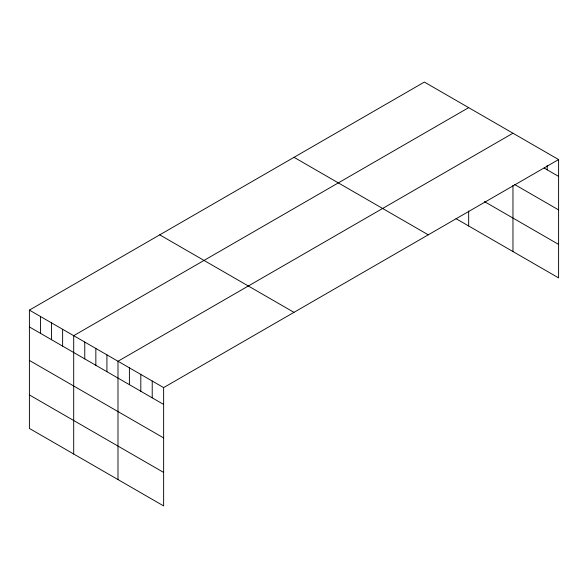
<?xml version="1.0" encoding="UTF-8"?>
<svg xmlns="http://www.w3.org/2000/svg" width="588" height="588" viewBox="0 0 588 588"><rect width="100%" height="100%" fill="white"/><g stroke="black" fill="none" stroke-linecap="round" stroke-linejoin="round"><path stroke-width="0.88" d="M558.6 159.569L163.633 387.602L163.633 505.93L29.4 428.431L29.4 310.104L424.367 82.07L558.6 159.569L558.6 277.896L456.009 218.67M468.665 107.641L73.698 335.674L73.698 454.01M512.964 133.219L117.99 361.252L117.99 479.58M544.15 168.058L558.6 176.4M514.485 184.426L558.6 209.894M484.483 201.611L558.6 244.402M294.029 157.319L428.262 234.818M159.738 234.855L293.971 312.346M29.4 310.104L163.633 387.602M29.4 326.935L163.633 404.434M29.4 360.429L163.633 437.928M29.4 394.938L163.633 472.436M547.193 165.382L547.193 169.814M512.964 185.316L512.964 251.546M468.665 210.989L468.665 225.976M152.219 381.009L152.219 397.848M140.811 374.424L140.811 391.263M129.404 367.838L129.404 384.67M106.92 354.858L106.92 371.69M95.844 348.464L95.844 365.295M84.768 342.069L84.768 358.901M62.622 329.28L62.622 346.119M51.546 322.893L51.546 339.724M40.476 316.498L40.476 333.33"/></g></svg>
